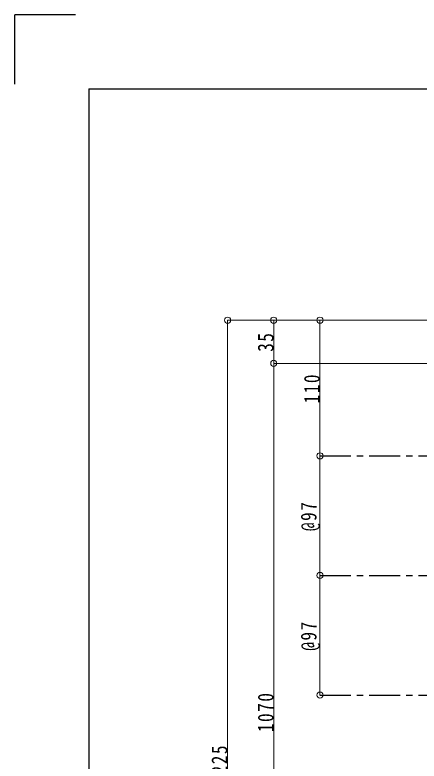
# Model space of a CAD drawing. Units: millimetres at full size, sheet at 1:5; some dimension numbers follow another scale. Extents: x -1050 to 1050, y -742 to 742.
# Drawn here: x -1050 to -722, y 138 to 742 of the extents above; entities that cross this region are included whole.
import ezdxf

# ---------------------------------------------------------------- set-up
doc = ezdxf.new("R2010")
doc.units = ezdxf.units.MM
doc.header["$LTSCALE"] = 5
doc.linetypes.add('CHAIN1', pattern=[8, 5, -1, 1, -1])
for name, color, linetype in [('0-0_通り芯', 7, 'CHAIN1'), ('1-4_印刷位置ライン', 7, 'Continuous'), ('1-5_図枠1_1', 7, 'Continuous')]:
    doc.layers.add(name, color=color, linetype=linetype)
doc.layers.add('0-3_寸法', color=54, linetype='Continuous', lineweight=20)
doc.styles.add('ＭＳ ゴシック', font='')
doc.styles.get('ＭＳ ゴシック').set_extended_font_data('MS Gothic')

# ---------------------------------------------------------------- blocks, each defined once
blk = doc.blocks.new('dimension_origin')
at = {"color": 0, "linetype": 'Continuous', "lineweight": -2}
blk.add_circle((0, 0), 1.25, dxfattribs=at)

msp = doc.modelspace()

# ---------------------------------------------------------------- linework, layer by layer
at = {"layer": '0-0_通り芯'}
for p, q in [((-802.5, 385), (-540.125, 385)), ((-802.5, 288), (-538.855, 288)), ((-802.5, 191), (-536.938, 191))]:
    msp.add_line(p, q, dxfattribs=at)
at = {"layer": '0-3_寸法'}
for p, q in [((-877.5, 495), (-877.5, -224.293)), ((-690, 495), (-877.5, 495)), ((-840, 460), (-840, 495)), ((-802.5, 385), (-802.5, 495)), ((-840, -104.293), (-840, 460)), ((-690, 460), (-840, 460)), ((-802.5, 288), (-802.5, 385)), ((-802.5, 191), (-802.5, 288))]:
    msp.add_line(p, q, dxfattribs=at)
at = {"layer": '1-4_印刷位置ライン'}
for p in [(-1050, 686.222), (-1000.874, 742.5)]:
    msp.add_line(p, (-1050, 742.5), dxfattribs=at)
at = {"layer": '1-5_図枠1_1'}
msp.add_line((-990, 682.5), (703.535, 682.5), dxfattribs=at)
msp.add_lwpolyline([(-990, 682.5), (-990, -707.5), (990, -707.5)], dxfattribs=at)

# ---------------------------------------------------------------- block references
at = {"layer": '0-3_寸法', "xscale": 2, "yscale": 2}
for p, rotation in [((-877.5, 495), 90), ((-840, 495), 90), ((-802.5, 495), 90), ((-840, 460), 90), ((-840, 460), 270), ((-802.5, 385), 90), ((-802.5, 385), 270), ((-802.5, 288), 90), ((-802.5, 288), 270), ((-802.5, 191), 270)]:
    msp.add_blockref('dimension_origin', p, dxfattribs=dict(at, rotation=rotation))

# ---------------------------------------------------------------- texts
at = {"layer": '0-3_寸法', "char_height": 12.83, "attachment_point": 7, "rotation": 90, "style": 'ＭＳ ゴシック'}
for s, insert in [('\\T1.17;\\W0.8;35', (-840, 469.375)), ('\\T1.18;\\W0.8;110', (-802.5, 427.5)), ('\\T1.18;\\W0.8;@97', (-802.5, 324)), ('\\T1.18;\\W0.8;@97', (-802.5, 227)), ('\\T1.18;\\W0.8;1070', (-840, 160.979)), ('\\T1.18;\\W0.8;1225', (-877.5, 118.479))]:
    msp.add_mtext(s, dxfattribs=dict(at, insert=insert))

doc.saveas('drawing.dxf')
